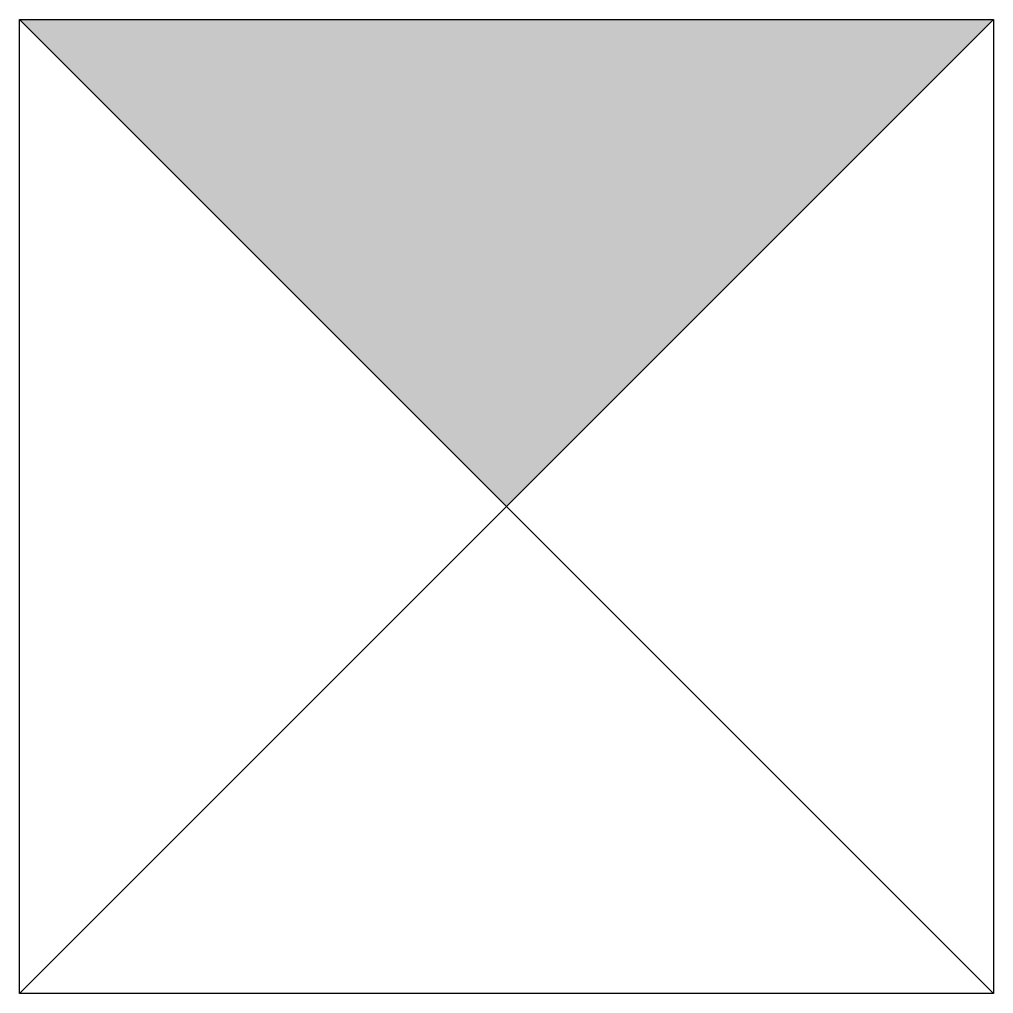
# Model space of a CAD drawing. Extents: x 13 to 14, y 12.62 to 13.62.
import ezdxf

# ---------------------------------------------------------------- set-up
doc = ezdxf.new("R2010")
doc.units = 0

msp = doc.modelspace()

# ---------------------------------------------------------------- hatches: boundary and pattern name
msp.add_hatch(color=256).paths.add_polyline_path([(14, 13.625), (13, 13.625), (13.5, 13.125)])

# ---------------------------------------------------------------- linework, layer by layer
for p, q in [((13, 13.625), (14, 12.625)), ((14, 13.625), (13, 12.625))]:
    msp.add_line(p, q)
msp.add_lwpolyline([(13, 13.625), (14, 13.625), (14, 12.625), (13, 12.625)], close=True)

doc.saveas('drawing.dxf')
